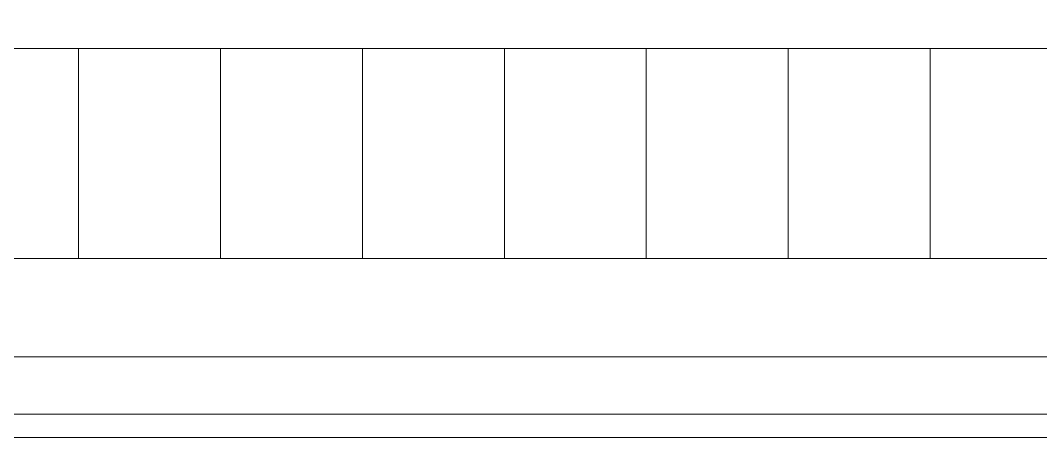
# Model space of a CAD drawing. Header units: millimetres. Extents: x 1177761 to 1329492, y 746793 to 827002.
# Drawn here: x 1238820 to 1239961, y 815003 to 815469 of the extents above; entities that cross this region are included whole.
import ezdxf

# ---------------------------------------------------------------- set-up
doc = ezdxf.new("R2010")
doc.units = ezdxf.units.MM
doc.layers.add('wall', color=5, linetype='Continuous', lineweight=30)

msp = doc.modelspace()

# ---------------------------------------------------------------- hatches: boundary and pattern name
at = {"layer": 'wall', "lineweight": 20, "ltscale": 50}
h = msp.add_hatch(dxfattribs=at)
h.set_pattern_fill('ANSI31', color=250, scale=50, angle=45, style=0)
edge = h.paths.add_edge_path()
edge.add_line((1234185, 816177.8), (1234185, 816271.7))
edge.add_line((1234185, 816271.7), (1229618.3, 815202.8))
edge.add_line((1229618.3, 815202.8), (1244018.2, 815202.8))
edge.add_line((1244018.2, 815202.8), (1243358.8, 815437.6))
edge.add_line((1243358.8, 815437.6), (1234282.4, 815437.6))
edge.add_line((1234282.4, 815437.6), (1234282.4, 815479.6))
edge.add_line((1234282.4, 815479.6), (1234270.6, 815479.6))
edge.add_line((1234270.6, 815479.6), (1234270.6, 815502.2))
edge.add_arc((1234272.8, 815532.8), 30.6, 207.6962, 265.7798, ccw=False)
edge.add_line((1234245.7, 815518.5), (1234237.7, 815533.8))
edge.add_arc((1234206.5, 815514.4), 36.7, 31.8583, 79.6449)
edge.add_line((1234213.1, 815550.5), (1234213.1, 815567.8))
edge.add_line((1234213.1, 815567.8), (1234282.4, 815567.8))
edge.add_line((1234282.4, 815567.8), (1234282.4, 815577.8))
edge.add_line((1234282.4, 815577.8), (1234207.2, 815577.8))
edge.add_line((1234207.2, 815577.8), (1234207.2, 815827.8))
edge.add_line((1234207.2, 815827.8), (1234244.7, 815827.8))
edge.add_line((1234244.7, 815827.8), (1234244.7, 815877.8))
edge.add_line((1234244.7, 815877.8), (1234207.2, 815877.8))
edge.add_line((1234207.2, 815877.8), (1234207.2, 816127.8))
edge.add_line((1234207.2, 816127.8), (1234244.7, 816127.8))
edge.add_line((1234244.7, 816127.8), (1234244.7, 816177.8))
edge.add_line((1234244.7, 816177.8), (1234185, 816177.8))

# ---------------------------------------------------------------- linework, layer by layer
at = {"layer": 'wall', "color": 250, "lineweight": 20, "ltscale": 50}
for p, q in [((1229651.5, 815092.8), (1244000.8, 815093)), ((1244010, 815028.8), (1229651.4, 815028.8))]:
    msp.add_line(p, q, dxfattribs=at)
for points in [[(1229618.3, 815202.8), (1244018.2, 815202.8), (1243358.8, 815437.6), (1234282.4, 815437.6)], [(1244018.2, 815202.8), (1229618.3, 815202.8)], [(1244018.2, 815202.8), (1229618.3, 815202.8)]]:
    msp.add_lwpolyline(points, dxfattribs=at)
msp.add_lwpolyline([(1229618.3, 815202.8), (1229651.5, 815092.8), (1229651.5, 815092.8), (1229606.5, 815092.8), (1229606.5, 815075.5, -0.252309), (1229634.1, 815053.2), (1229637.8, 815039.9, 0.253222), (1229651.5, 815028.8), (1229651.5, 815020.1, -0.414903), (1229668.8, 815002.8), (1230253.9, 815002.8), (1244002.8, 815002.8), (1244002.8, 815002.8), (1244002.8, 815002.8, -0.177842), (1244010, 815020.3), (1244010, 815029, 0.217886), (1244015.7, 815040.1), (1244017.2, 815053.4, -0.183996), (1244028.6, 815075.7), (1244028.6, 815093), (1244000.8, 815093), (1244000.8, 815093), (1244018.2, 815202.8)], format="xyb", close=True, dxfattribs=at)

doc.saveas('drawing.dxf')
